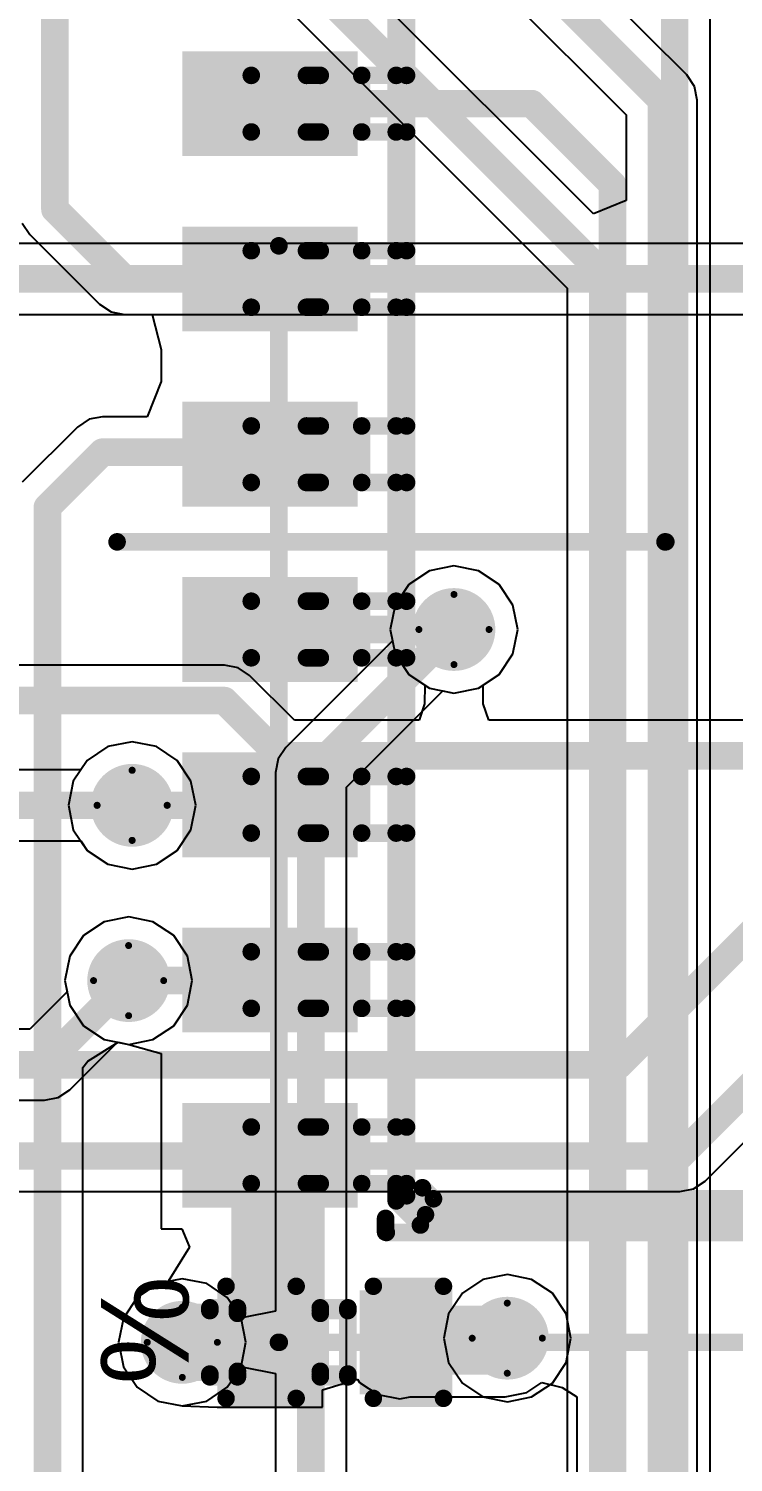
# Model space of a CAD drawing. Header units: millimetres. Extents: x -16 to 330, y -45 to 150.
# Drawn here: x 86.12 to 91.22, y 42.84 to 53.23 of the extents above; entities that cross this region are included whole.
import ezdxf

# ---------------------------------------------------------------- set-up
doc = ezdxf.new("R2010")
doc.units = ezdxf.units.MM
for name, color, linetype in [('BottomLayer', 5, 'Continuous'), ('BottomSolder', 6, 'Continuous'), ('DrillDrawing', 1, 'Continuous'), ('Mechanical13', 56, 'Continuous'), ('MidLayer1', 16, 'Continuous'), ('MidLayer2', 76, 'Continuous'), ('TopLayer', 1, 'Continuous'), ('TopOverlay', 2, 'Continuous'), ('TopPaste', 8, 'Continuous'), ('TopSolder', 216, 'Continuous'), ('ViaHoleLayer', 16, 'Continuous')]:
    doc.layers.add(name, color=color, linetype=linetype)
doc.styles.add('Arial', font='arial.ttf', dxfattribs={"height": 0.2})

# ---------------------------------------------------------------- blocks, each defined once
blk = doc.blocks.new('16_SOIC_74')
at = {"layer": 'TopLayer'}
for points in [[(5.085, 0.38), (6.355, 0.38), (6.355, -0.38), (5.085, -0.38)], [(5.085, -0.89), (6.355, -0.89), (6.355, -1.65), (5.085, -1.65)], [(5.085, -2.16), (6.355, -2.16), (6.355, -2.92), (5.085, -2.92)], [(5.085, -3.43), (6.355, -3.43), (6.355, -4.19), (5.085, -4.19)], [(5.085, -4.7), (6.355, -4.7), (6.355, -5.46), (5.085, -5.46)], [(5.085, -5.97), (6.355, -5.97), (6.355, -6.73), (5.085, -6.73)], [(5.085, -7.24), (6.355, -7.24), (6.355, -8), (5.085, -8)]]:
    blk.add_hatch(color=1, dxfattribs=at).paths.add_polyline_path(points)
at = {"layer": 'TopPaste'}
for points in [[(5.085, 0.38), (6.355, 0.38), (6.355, -0.38), (5.085, -0.38)], [(5.085, -0.89), (6.355, -0.89), (6.355, -1.65), (5.085, -1.65)], [(5.085, -2.16), (6.355, -2.16), (6.355, -2.92), (5.085, -2.92)], [(5.085, -3.43), (6.355, -3.43), (6.355, -4.19), (5.085, -4.19)], [(5.085, -4.7), (6.355, -4.7), (6.355, -5.46), (5.085, -5.46)], [(5.085, -5.97), (6.355, -5.97), (6.355, -6.73), (5.085, -6.73)], [(5.085, -7.24), (6.355, -7.24), (6.355, -8), (5.085, -8)]]:
    blk.add_hatch(color=8, dxfattribs=at).paths.add_polyline_path(points)
at = {"layer": 'TopSolder'}
for points in [[(5.085, 0.38), (6.355, 0.38), (6.355, -0.38), (5.085, -0.38)], [(5.085, -0.89), (6.355, -0.89), (6.355, -1.65), (5.085, -1.65)], [(5.085, -2.16), (6.355, -2.16), (6.355, -2.92), (5.085, -2.92)], [(5.085, -3.43), (6.355, -3.43), (6.355, -4.19), (5.085, -4.19)], [(5.085, -4.7), (6.355, -4.7), (6.355, -5.46), (5.085, -5.46)], [(5.085, -5.97), (6.355, -5.97), (6.355, -6.73), (5.085, -6.73)], [(5.085, -7.24), (6.355, -7.24), (6.355, -8), (5.085, -8)]]:
    blk.add_hatch(color=216, dxfattribs=at).paths.add_polyline_path(points)
at = {"layer": 'TopOverlay', "const_width": 0.127}
for points in [[(4.877, 0.559), (0.838, 0.559)], [(4.882, 0.557), (4.882, 0.457)]]:
    blk.add_lwpolyline(points, dxfattribs=at)
at = {"layer": 'TopOverlay', "const_width": 0.0635}
for points in [[(4.845, 0.559, 1), (4.909, 0.559, 1)], [(4.85, 0.557, 1), (4.914, 0.557, 1)], [(4.85, 0.457, 1), (4.914, 0.457, 1)]]:
    blk.add_lwpolyline(points, format="xyb", close=True, dxfattribs=at)
blk = doc.blocks.new('C___0402_170')
at = {"layer": 'TopLayer'}
for points in [[(-0.699, -0.318), (-0.699, 0.318), (-0.241, 0.318), (-0.241, -0.318)], [(0.241, -0.318), (0.241, 0.318), (0.699, 0.318), (0.699, -0.318)]]:
    blk.add_hatch(color=1, dxfattribs=at).paths.add_polyline_path(points)
at = {"layer": 'TopPaste'}
for points in [[(-0.699, -0.318), (-0.699, 0.318), (-0.241, 0.318), (-0.241, -0.318)], [(0.241, -0.318), (0.241, 0.318), (0.699, 0.318), (0.699, -0.318)]]:
    blk.add_hatch(color=8, dxfattribs=at).paths.add_polyline_path(points)
at = {"layer": 'TopSolder'}
for points in [[(-0.758, -0.377), (-0.758, 0.377), (-0.181, 0.377), (-0.181, -0.377)], [(0.181, -0.377), (0.181, 0.377), (0.758, 0.377), (0.758, -0.377)]]:
    blk.add_hatch(color=216, dxfattribs=at).paths.add_polyline_path(points)
at = {"layer": 'TopOverlay', "const_width": 0.127}
for points in [[(-0.787, -0.406), (-0.787, 0.406)], [(-0.787, 0.406), (-0.279, 0.406)], [(0.279, 0.406), (0.787, 0.406)], [(0.787, -0.406), (0.787, 0.406)], [(-0.787, -0.406), (-0.279, -0.406)], [(0.279, -0.406), (0.787, -0.406)]]:
    blk.add_lwpolyline(points, dxfattribs=at)
at = {"layer": 'TopOverlay', "const_width": 0.0635}
for points in [[(-0.819, 0.406, 1), (-0.756, 0.406, 1)], [(-0.819, 0.406, 1), (-0.756, 0.406, 1)], [(-0.311, 0.406, 1), (-0.248, 0.406, 1)], [(0.248, 0.406, 1), (0.311, 0.406, 1)], [(0.756, 0.406, 1), (0.819, 0.406, 1)], [(0.756, 0.406, 1), (0.819, 0.406, 1)], [(-0.819, -0.406, 1), (-0.756, -0.406, 1)], [(-0.819, -0.406, 1), (-0.756, -0.406, 1)], [(-0.311, -0.406, 1), (-0.248, -0.406, 1)], [(0.248, -0.406, 1), (0.311, -0.406, 1)], [(0.756, -0.406, 1), (0.819, -0.406, 1)], [(0.756, -0.406, 1), (0.819, -0.406, 1)]]:
    blk.add_lwpolyline(points, format="xyb", close=True, dxfattribs=at)

msp = doc.modelspace()

# ---------------------------------------------------------------- hatches: boundary and pattern name
at = {"layer": 'BottomLayer'}
h = msp.add_hatch(color=5, dxfattribs=at)
edge = h.paths.add_edge_path()
edge.add_arc((89.199, 48.874), 0.3, 0, 360)
h = msp.add_hatch(color=5, dxfattribs=at)
edge = h.paths.add_edge_path()
edge.add_arc((86.868, 47.6), 0.3, 0, 360)
h = msp.add_hatch(color=5, dxfattribs=at)
edge = h.paths.add_edge_path()
edge.add_arc((86.843, 46.33), 0.3, 0, 360)
h = msp.add_hatch(color=5, dxfattribs=at)
edge = h.paths.add_edge_path()
edge.add_arc((87.231, 43.709), 0.3, 0, 360)
h = msp.add_hatch(color=5, dxfattribs=at)
edge = h.paths.add_edge_path()
edge.add_arc((89.586, 43.739), 0.3, 0, 360)
at = {"layer": 'BottomSolder'}
h = msp.add_hatch(color=6, dxfattribs=at)
edge = h.paths.add_edge_path()
edge.add_arc((89.199, 48.874), 0.15, 0, 360)
h = msp.add_hatch(color=6, dxfattribs=at)
edge = h.paths.add_edge_path()
edge.add_arc((86.868, 47.6), 0.15, 0, 360)
h = msp.add_hatch(color=6, dxfattribs=at)
edge = h.paths.add_edge_path()
edge.add_arc((86.843, 46.33), 0.15, 0, 360)
h = msp.add_hatch(color=6, dxfattribs=at)
edge = h.paths.add_edge_path()
edge.add_arc((87.231, 43.709), 0.15, 0, 360)
h = msp.add_hatch(color=6, dxfattribs=at)
edge = h.paths.add_edge_path()
edge.add_arc((89.586, 43.739), 0.15, 0, 360)
at = {"layer": 'MidLayer1'}
h = msp.add_hatch(color=16, dxfattribs=at)
edge = h.paths.add_edge_path()
edge.add_arc((89.199, 48.874), 0.3, 0, 360)
h = msp.add_hatch(color=16, dxfattribs=at)
edge = h.paths.add_edge_path()
edge.add_arc((86.868, 47.6), 0.3, 0, 360)
h = msp.add_hatch(color=16, dxfattribs=at)
edge = h.paths.add_edge_path()
edge.add_arc((86.843, 46.33), 0.3, 0, 360)
h = msp.add_hatch(color=16, dxfattribs=at)
edge = h.paths.add_edge_path()
edge.add_arc((87.231, 43.709), 0.3, 0, 360)
h = msp.add_hatch(color=16, dxfattribs=at)
edge = h.paths.add_edge_path()
edge.add_arc((89.586, 43.739), 0.3, 0, 360)
at = {"layer": 'MidLayer2'}
h = msp.add_hatch(color=76, dxfattribs=at)
edge = h.paths.add_edge_path()
edge.add_arc((89.199, 48.874), 0.3, 0, 360)
h = msp.add_hatch(color=76, dxfattribs=at)
edge = h.paths.add_edge_path()
edge.add_arc((86.868, 47.6), 0.3, 0, 360)
h = msp.add_hatch(color=76, dxfattribs=at)
edge = h.paths.add_edge_path()
edge.add_arc((86.843, 46.33), 0.3, 0, 360)
h = msp.add_hatch(color=76, dxfattribs=at)
edge = h.paths.add_edge_path()
edge.add_arc((87.231, 43.709), 0.3, 0, 360)
h = msp.add_hatch(color=76, dxfattribs=at)
edge = h.paths.add_edge_path()
edge.add_arc((89.586, 43.739), 0.3, 0, 360)
at = {"layer": 'TopLayer'}
h = msp.add_hatch(color=1, dxfattribs=at)
edge = h.paths.add_edge_path()
edge.add_arc((89.199, 48.874), 0.3, 0, 360)
h = msp.add_hatch(color=1, dxfattribs=at)
edge = h.paths.add_edge_path()
edge.add_arc((86.868, 47.6), 0.3, 0, 360)
h = msp.add_hatch(color=1, dxfattribs=at)
edge = h.paths.add_edge_path()
edge.add_arc((86.843, 46.33), 0.3, 0, 360)
h = msp.add_hatch(color=1, dxfattribs=at)
edge = h.paths.add_edge_path()
edge.add_arc((87.231, 43.709), 0.3, 0, 360)
h = msp.add_hatch(color=1, dxfattribs=at)
edge = h.paths.add_edge_path()
edge.add_arc((89.586, 43.739), 0.3, 0, 360)
at = {"layer": 'TopSolder'}
h = msp.add_hatch(color=216, dxfattribs=at)
edge = h.paths.add_edge_path()
edge.add_arc((89.199, 48.874), 0.15, 0, 360)
h = msp.add_hatch(color=216, dxfattribs=at)
edge = h.paths.add_edge_path()
edge.add_arc((86.868, 47.6), 0.15, 0, 360)
h = msp.add_hatch(color=216, dxfattribs=at)
edge = h.paths.add_edge_path()
edge.add_arc((86.843, 46.33), 0.15, 0, 360)
h = msp.add_hatch(color=216, dxfattribs=at)
edge = h.paths.add_edge_path()
edge.add_arc((87.231, 43.709), 0.15, 0, 360)
h = msp.add_hatch(color=216, dxfattribs=at)
edge = h.paths.add_edge_path()
edge.add_arc((89.586, 43.739), 0.15, 0, 360)
at = {"layer": 'ViaHoleLayer'}
h = msp.add_hatch(color=16, dxfattribs=at)
edge = h.paths.add_edge_path()
edge.add_arc((89.199, 48.874), 0.15, 0, 360)
h = msp.add_hatch(color=16, dxfattribs=at)
edge = h.paths.add_edge_path()
edge.add_arc((86.868, 47.6), 0.15, 0, 360)
h = msp.add_hatch(color=16, dxfattribs=at)
edge = h.paths.add_edge_path()
edge.add_arc((86.843, 46.33), 0.15, 0, 360)
h = msp.add_hatch(color=16, dxfattribs=at)
edge = h.paths.add_edge_path()
edge.add_arc((87.231, 43.709), 0.15, 0, 360)
h = msp.add_hatch(color=16, dxfattribs=at)
edge = h.paths.add_edge_path()
edge.add_arc((89.586, 43.739), 0.15, 0, 360)

# ---------------------------------------------------------------- linework, layer by layer
at = {"layer": 'BottomLayer'}
for p, q in [((90.211, 51.885), (88.055, 54.041)), ((90.885, 52.892), (89.9, 53.878)), ((87.767, 53.601), (90.02, 51.348)), ((89.536, 53.514), (90.446, 52.603)), ((90.941, 52.808), (90.885, 52.892)), ((90.961, 52.71), (90.941, 52.808)), ((90.961, 39.359), (90.961, 52.71)), ((90.446, 52.603), (90.446, 51.982)), ((90.446, 51.982), (90.211, 51.885)), ((90.02, 51.348), (90.02, 40.05)), ((89.023, 49.3), (88.873, 49.2)), ((89.199, 49.335), (89.023, 49.3)), ((89.376, 49.3), (89.199, 49.335)), ((89.526, 49.2), (89.376, 49.3)), ((88.873, 49.2), (88.773, 49.05)), ((89.626, 49.05), (89.526, 49.2)), ((88.773, 49.05), (88.738, 48.874)), ((89.661, 48.874), (89.626, 49.05)), ((88.738, 48.874), (88.754, 48.793)), ((89.626, 48.697), (89.661, 48.874)), ((88.754, 48.793), (87.981, 48.02)), ((89.526, 48.548), (89.626, 48.697)), ((89.376, 48.448), (89.526, 48.548)), ((88.421, 47.731), (89.118, 48.429)), ((89.118, 48.429), (89.199, 48.413)), ((89.199, 48.413), (89.376, 48.448)), ((86.691, 48.026), (86.542, 47.926)), ((86.868, 48.061), (86.691, 48.026)), ((87.045, 48.026), (86.868, 48.061)), ((87.194, 47.926), (87.045, 48.026)), ((87.981, 48.02), (87.926, 47.936)), ((86.542, 47.926), (86.496, 47.857)), ((87.294, 47.776), (87.194, 47.926)), ((87.926, 47.936), (87.906, 47.838)), ((86.496, 47.857), (86.021, 47.857)), ((87.906, 47.838), (87.906, 43.936)), ((87.329, 47.6), (87.294, 47.776)), ((88.421, 35.065), (88.421, 47.731)), ((87.294, 47.423), (87.329, 47.6)), ((87.194, 47.273), (87.294, 47.423)), ((86.021, 47.342), (86.496, 47.342)), ((86.496, 47.342), (86.542, 47.273)), ((86.542, 47.273), (86.691, 47.173)), ((87.045, 47.173), (87.194, 47.273)), ((86.691, 47.173), (86.868, 47.138)), ((86.868, 47.138), (87.045, 47.173)), ((86.666, 46.756), (86.516, 46.656)), ((86.843, 46.791), (86.666, 46.756)), ((87.019, 46.756), (86.843, 46.791)), ((87.169, 46.656), (87.019, 46.756)), ((86.516, 46.656), (86.416, 46.506)), ((87.269, 46.506), (87.169, 46.656)), ((86.416, 46.506), (86.381, 46.33)), ((87.304, 46.33), (87.269, 46.506)), ((86.397, 46.248), (86.127, 45.978)), ((86.381, 46.33), (86.397, 46.248)), ((87.269, 46.153), (87.304, 46.33)), ((87.169, 46.003), (87.269, 46.153)), ((86.127, 45.978), (83.551, 45.978)), ((87.019, 45.903), (87.169, 46.003)), ((86.416, 45.539), (86.761, 45.884)), ((86.761, 45.884), (86.843, 45.868)), ((86.843, 45.868), (87.019, 45.903)), ((86.333, 45.483), (86.416, 45.539)), ((83.515, 45.464), (86.234, 45.464)), ((86.234, 45.464), (86.333, 45.483)), ((87.231, 44.17), (87.055, 44.135)), ((87.408, 44.135), (87.231, 44.17)), ((87.055, 44.135), (86.905, 44.035)), ((87.557, 44.035), (87.408, 44.135)), ((86.905, 44.035), (86.805, 43.885)), ((87.652, 43.893), (87.557, 44.035)), ((86.805, 43.885), (86.77, 43.709)), ((87.674, 43.889), (87.652, 43.893)), ((87.906, 43.936), (87.674, 43.889)), ((86.77, 43.709), (86.805, 43.532)), ((86.805, 43.532), (86.905, 43.383)), ((87.652, 43.524), (87.674, 43.529)), ((87.674, 43.529), (87.906, 43.482)), ((87.557, 43.383), (87.652, 43.524)), ((87.906, 43.482), (87.906, 35.108)), ((86.905, 43.383), (87.055, 43.283)), ((87.408, 43.283), (87.557, 43.383)), ((87.055, 43.283), (87.231, 43.248)), ((87.231, 43.248), (87.408, 43.283))]:
    msp.add_line(p, q, dxfattribs=at)
at = {"layer": 'BottomLayer', "const_width": 0.2}
for points in [[(89.454, 53.959), (90.703, 52.71)], [(87.873, 53.859), (90.277, 51.455)], [(90.703, 39.252), (90.703, 52.71)], [(90.277, 38.583), (90.277, 51.455)], [(88.163, 47.838), (89.199, 48.874)], [(88.163, 35.001), (88.163, 47.838)], [(85.649, 47.6), (86.868, 47.6)], [(86.234, 45.721), (86.843, 46.33)], [(80.487, 45.721), (86.234, 45.721)]]:
    msp.add_lwpolyline(points, dxfattribs=at)
at = {"layer": 'BottomLayer', "const_width": 0.1}
for points in [[(90.653, 52.71, 1), (90.753, 52.71, 1)], [(90.653, 52.71, 1), (90.753, 52.71, 1)], [(90.227, 51.455, 1), (90.327, 51.455, 1)], [(90.227, 51.455, 1), (90.327, 51.455, 1)], [(89.149, 48.874, 1), (89.249, 48.874, 1)], [(88.113, 47.838, 1), (88.213, 47.838, 1)], [(88.113, 47.838, 1), (88.213, 47.838, 1)], [(86.818, 47.6, 1), (86.918, 47.6, 1)], [(86.793, 46.33, 1), (86.893, 46.33, 1)], [(86.184, 45.721, 1), (86.284, 45.721, 1)], [(86.184, 45.721, 1), (86.284, 45.721, 1)]]:
    msp.add_lwpolyline(points, format="xyb", close=True, dxfattribs=at)
at = {"layer": 'DrillDrawing', "const_width": 0.0508}
for points in [[(88.945, 48.874), (89.199, 49.128)], [(89.199, 49.128), (89.453, 48.874)], [(88.945, 48.874), (89.199, 48.62)], [(89.199, 48.62), (89.453, 48.874)], [(86.614, 47.6), (86.868, 47.854)], [(86.868, 47.854), (87.122, 47.6)], [(86.614, 47.6), (86.868, 47.346)], [(86.868, 47.346), (87.122, 47.6)], [(86.589, 46.33), (86.843, 46.584)], [(86.843, 46.584), (87.097, 46.33)], [(86.589, 46.33), (86.843, 46.076)], [(86.843, 46.076), (87.097, 46.33)], [(86.977, 43.709), (87.231, 43.963)], [(87.231, 43.963), (87.485, 43.709)], [(89.332, 43.739), (89.586, 43.993)], [(89.586, 43.993), (89.84, 43.739)], [(86.977, 43.709), (87.231, 43.455)], [(87.231, 43.455), (87.485, 43.709)], [(89.332, 43.739), (89.586, 43.485)], [(89.586, 43.485), (89.84, 43.739)]]:
    msp.add_lwpolyline(points, dxfattribs=at)
at = {"layer": 'DrillDrawing', "const_width": 0.0254}
for points in [[(89.187, 49.128, 1), (89.212, 49.128, 1)], [(89.187, 49.128, 1), (89.212, 49.128, 1)], [(88.933, 48.874, 1), (88.958, 48.874, 1)], [(88.933, 48.874, 1), (88.958, 48.874, 1)], [(89.441, 48.874, 1), (89.466, 48.874, 1)], [(89.441, 48.874, 1), (89.466, 48.874, 1)], [(89.187, 48.62, 1), (89.212, 48.62, 1)], [(89.187, 48.62, 1), (89.212, 48.62, 1)], [(86.855, 47.854, 1), (86.881, 47.854, 1)], [(86.855, 47.854, 1), (86.881, 47.854, 1)], [(86.601, 47.6, 1), (86.627, 47.6, 1)], [(86.601, 47.6, 1), (86.627, 47.6, 1)], [(87.109, 47.6, 1), (87.135, 47.6, 1)], [(87.109, 47.6, 1), (87.135, 47.6, 1)], [(86.855, 47.346, 1), (86.881, 47.346, 1)], [(86.855, 47.346, 1), (86.881, 47.346, 1)], [(86.83, 46.584, 1), (86.855, 46.584, 1)], [(86.83, 46.584, 1), (86.855, 46.584, 1)], [(86.576, 46.33, 1), (86.601, 46.33, 1)], [(86.576, 46.33, 1), (86.601, 46.33, 1)], [(87.084, 46.33, 1), (87.109, 46.33, 1)], [(87.084, 46.33, 1), (87.109, 46.33, 1)], [(86.83, 46.076, 1), (86.855, 46.076, 1)], [(86.83, 46.076, 1), (86.855, 46.076, 1)], [(87.219, 43.963, 1), (87.244, 43.963, 1)], [(87.219, 43.963, 1), (87.244, 43.963, 1)], [(89.573, 43.993, 1), (89.598, 43.993, 1)], [(89.573, 43.993, 1), (89.598, 43.993, 1)], [(86.965, 43.709, 1), (86.99, 43.709, 1)], [(86.965, 43.709, 1), (86.99, 43.709, 1)], [(87.473, 43.709, 1), (87.498, 43.709, 1)], [(87.473, 43.709, 1), (87.498, 43.709, 1)], [(89.319, 43.739, 1), (89.344, 43.739, 1)], [(89.319, 43.739, 1), (89.344, 43.739, 1)], [(89.827, 43.739, 1), (89.852, 43.739, 1)], [(89.827, 43.739, 1), (89.852, 43.739, 1)], [(87.219, 43.455, 1), (87.244, 43.455, 1)], [(87.219, 43.455, 1), (87.244, 43.455, 1)], [(89.573, 43.485, 1), (89.598, 43.485, 1)], [(89.573, 43.485, 1), (89.598, 43.485, 1)]]:
    msp.add_lwpolyline(points, format="xyb", close=True, dxfattribs=at)
at = {"layer": 'Mechanical13', "const_width": 0.127}
for points in [[(88.856, 44.771), (88.856, 54.246)], [(88.781, 44.734), (88.781, 53.999)], [(88.781, 52.889), (88.781, 53.749)], [(87.731, 52.889), (88.131, 52.889)], [(87.731, 52.479), (87.731, 52.889)], [(88.131, 52.889), (88.231, 52.889)], [(88.131, 52.479), (88.131, 52.889)], [(88.231, 52.889), (88.531, 52.889)], [(88.231, 52.479), (88.231, 52.889)], [(88.531, 52.889), (88.856, 52.889)], [(88.531, 52.479), (88.531, 52.889)], [(87.731, 52.479), (88.131, 52.479)], [(88.131, 52.479), (88.231, 52.479)], [(88.231, 52.479), (88.531, 52.479)], [(88.531, 52.479), (88.856, 52.479)], [(88.781, 51.619), (88.781, 52.479)], [(87.731, 51.619), (88.131, 51.619)], [(87.731, 51.209), (87.731, 51.619)], [(87.931, 43.709), (87.931, 51.654)], [(87.931, 43.709), (87.931, 51.654)], [(88.131, 51.619), (88.231, 51.619)], [(88.131, 51.209), (88.131, 51.619)], [(88.231, 51.619), (88.531, 51.619)], [(88.231, 51.209), (88.231, 51.619)], [(88.531, 51.619), (88.856, 51.619)], [(88.531, 51.209), (88.531, 51.619)], [(87.731, 51.209), (88.131, 51.209)], [(88.131, 51.209), (88.231, 51.209)], [(88.231, 51.209), (88.531, 51.209)], [(88.531, 51.209), (88.856, 51.209)], [(88.781, 50.349), (88.781, 51.209)], [(87.731, 50.349), (88.131, 50.349)], [(87.731, 49.939), (87.731, 50.349)], [(88.131, 50.349), (88.231, 50.349)], [(88.131, 49.939), (88.131, 50.349)], [(88.231, 50.349), (88.531, 50.349)], [(88.231, 49.939), (88.231, 50.349)], [(88.531, 50.349), (88.856, 50.349)], [(88.531, 49.939), (88.531, 50.349)], [(87.731, 49.939), (88.131, 49.939)], [(88.131, 49.939), (88.231, 49.939)], [(88.231, 49.939), (88.531, 49.939)], [(88.531, 49.939), (88.856, 49.939)], [(88.781, 49.079), (88.781, 49.939)], [(86.759, 49.509), (90.731, 49.509)], [(86.759, 49.509), (90.731, 49.509)], [(90.731, 41.564), (90.731, 49.509)], [(90.731, 41.564), (90.731, 49.509)], [(87.731, 49.079), (88.131, 49.079)], [(87.731, 48.669), (87.731, 49.079)], [(88.131, 49.079), (88.231, 49.079)], [(88.131, 48.669), (88.131, 49.079)], [(88.231, 49.079), (88.531, 49.079)], [(88.231, 48.669), (88.231, 49.079)], [(88.531, 49.079), (88.856, 49.079)], [(88.531, 48.669), (88.531, 49.079)], [(87.731, 48.669), (88.131, 48.669)], [(88.131, 48.669), (88.231, 48.669)], [(88.231, 48.669), (88.531, 48.669)], [(88.531, 48.669), (88.856, 48.669)], [(88.781, 47.809), (88.781, 48.669)], [(87.731, 47.809), (88.131, 47.809)], [(87.731, 47.399), (87.731, 47.809)], [(88.131, 47.809), (88.231, 47.809)], [(88.131, 47.399), (88.131, 47.809)], [(88.231, 47.809), (88.531, 47.809)], [(88.231, 47.399), (88.231, 47.809)], [(88.531, 47.809), (88.856, 47.809)], [(88.531, 47.399), (88.531, 47.809)], [(87.731, 47.399), (88.131, 47.399)], [(88.131, 47.399), (88.231, 47.399)], [(88.231, 47.399), (88.531, 47.399)], [(88.531, 47.399), (88.856, 47.399)], [(88.781, 46.539), (88.781, 47.399)], [(87.731, 46.539), (88.131, 46.539)], [(87.731, 46.129), (87.731, 46.539)], [(88.131, 46.539), (88.231, 46.539)], [(88.131, 46.129), (88.131, 46.539)], [(88.231, 46.539), (88.531, 46.539)], [(88.231, 46.129), (88.231, 46.539)], [(88.531, 46.539), (88.856, 46.539)], [(88.531, 46.129), (88.531, 46.539)], [(87.731, 46.129), (88.131, 46.129)], [(88.131, 46.129), (88.231, 46.129)], [(88.231, 46.129), (88.531, 46.129)], [(88.531, 46.129), (88.856, 46.129)], [(88.781, 45.269), (88.781, 46.129)], [(87.731, 45.269), (88.131, 45.269)], [(87.731, 44.859), (87.731, 45.269)], [(88.131, 45.269), (88.231, 45.269)], [(88.131, 44.859), (88.131, 45.269)], [(88.231, 45.269), (88.531, 45.269)], [(88.231, 44.859), (88.231, 45.269)], [(88.531, 45.269), (88.856, 45.269)], [(88.531, 44.859), (88.531, 45.269)], [(87.731, 44.859), (88.131, 44.859)], [(88.131, 44.859), (88.231, 44.859)], [(88.231, 44.859), (88.531, 44.859)], [(88.531, 44.859), (88.856, 44.859)], [(88.781, 44.734), (88.781, 44.859)], [(88.971, 44.829), (89.051, 44.749)], [(88.781, 44.734), (88.956, 44.559)], [(88.856, 44.771), (88.994, 44.634)], [(88.956, 44.559), (89.051, 44.749)], [(89.051, 44.749), (92.411, 44.749)], [(88.994, 44.634), (92.469, 44.634)], [(88.956, 44.559), (92.506, 44.559)], [(87.431, 43.959), (87.631, 43.959)], [(87.431, 43.939), (87.431, 43.959)], [(87.431, 43.939), (88.431, 43.939)], [(87.431, 43.479), (87.431, 43.939)], [(87.631, 43.939), (87.631, 43.959)], [(87.631, 43.479), (87.631, 43.939)], [(87.631, 43.919), (88.231, 43.919)], [(88.231, 43.959), (88.431, 43.959)], [(88.231, 43.939), (88.231, 43.959)], [(88.231, 43.479), (88.231, 43.939)], [(88.431, 43.939), (88.431, 43.959)], [(88.431, 43.479), (88.431, 43.939)], [(87.931, 43.709), (91.904, 43.709)], [(87.931, 43.709), (91.904, 43.709)], [(87.431, 43.479), (88.431, 43.479)], [(87.431, 43.459), (87.431, 43.479)], [(87.631, 43.499), (88.231, 43.499)], [(87.631, 43.459), (87.631, 43.479)], [(88.231, 43.459), (88.231, 43.479)], [(88.431, 43.459), (88.431, 43.479)], [(87.431, 43.459), (87.631, 43.459)], [(88.231, 43.459), (88.431, 43.459)]]:
    msp.add_lwpolyline(points, dxfattribs=at)
at = {"layer": 'Mechanical13'}
for points, const_width in [([(87.699, 52.889, 1), (87.763, 52.889, 1)], 0.0635), ([(87.699, 52.889, 1), (87.763, 52.889, 1)], 0.0635), ([(88.099, 52.889, 1), (88.163, 52.889, 1)], 0.0635), ([(88.099, 52.889, 1), (88.163, 52.889, 1)], 0.0635), ([(88.099, 52.889, 1), (88.163, 52.889, 1)], 0.0635), ([(88.199, 52.889, 1), (88.263, 52.889, 1)], 0.0635), ([(88.199, 52.889, 1), (88.263, 52.889, 1)], 0.0635), ([(88.199, 52.889, 1), (88.263, 52.889, 1)], 0.0635), ([(88.499, 52.889, 1), (88.563, 52.889, 1)], 0.0635), ([(88.499, 52.889, 1), (88.563, 52.889, 1)], 0.0635), ([(88.499, 52.889, 1), (88.563, 52.889, 1)], 0.0635), ([(88.749, 52.889, 1), (88.813, 52.889, 1)], 0.0635), ([(88.824, 52.889, 1), (88.888, 52.889, 1)], 0.0635), ([(87.699, 52.479, 1), (87.763, 52.479, 1)], 0.0635), ([(87.699, 52.479, 1), (87.763, 52.479, 1)], 0.0635), ([(88.099, 52.479, 1), (88.163, 52.479, 1)], 0.0635), ([(88.099, 52.479, 1), (88.163, 52.479, 1)], 0.0635), ([(88.099, 52.479, 1), (88.163, 52.479, 1)], 0.0635), ([(88.199, 52.479, 1), (88.263, 52.479, 1)], 0.0635), ([(88.199, 52.479, 1), (88.263, 52.479, 1)], 0.0635), ([(88.199, 52.479, 1), (88.263, 52.479, 1)], 0.0635), ([(88.499, 52.479, 1), (88.563, 52.479, 1)], 0.0635), ([(88.499, 52.479, 1), (88.563, 52.479, 1)], 0.0635), ([(88.499, 52.479, 1), (88.563, 52.479, 1)], 0.0635), ([(88.749, 52.479, 1), (88.813, 52.479, 1)], 0.0635), ([(88.824, 52.479, 1), (88.888, 52.479, 1)], 0.0635), ([(87.699, 51.619, 1), (87.763, 51.619, 1)], 0.0635), ([(87.699, 51.619, 1), (87.763, 51.619, 1)], 0.0635), ([(87.899, 51.654, 1), (87.963, 51.654, 1)], 0.0635), ([(87.899, 51.654, 1), (87.963, 51.654, 1)], 0.0635), ([(88.099, 51.619, 1), (88.163, 51.619, 1)], 0.0635), ([(88.099, 51.619, 1), (88.163, 51.619, 1)], 0.0635), ([(88.099, 51.619, 1), (88.163, 51.619, 1)], 0.0635), ([(88.199, 51.619, 1), (88.263, 51.619, 1)], 0.0635), ([(88.199, 51.619, 1), (88.263, 51.619, 1)], 0.0635), ([(88.199, 51.619, 1), (88.263, 51.619, 1)], 0.0635), ([(88.499, 51.619, 1), (88.563, 51.619, 1)], 0.0635), ([(88.499, 51.619, 1), (88.563, 51.619, 1)], 0.0635), ([(88.499, 51.619, 1), (88.563, 51.619, 1)], 0.0635), ([(88.749, 51.619, 1), (88.813, 51.619, 1)], 0.0635), ([(88.824, 51.619, 1), (88.888, 51.619, 1)], 0.0635), ([(87.699, 51.209, 1), (87.763, 51.209, 1)], 0.0635), ([(87.699, 51.209, 1), (87.763, 51.209, 1)], 0.0635), ([(88.099, 51.209, 1), (88.163, 51.209, 1)], 0.0635), ([(88.099, 51.209, 1), (88.163, 51.209, 1)], 0.0635), ([(88.099, 51.209, 1), (88.163, 51.209, 1)], 0.0635), ([(88.199, 51.209, 1), (88.263, 51.209, 1)], 0.0635), ([(88.199, 51.209, 1), (88.263, 51.209, 1)], 0.0635), ([(88.199, 51.209, 1), (88.263, 51.209, 1)], 0.0635), ([(88.499, 51.209, 1), (88.563, 51.209, 1)], 0.0635), ([(88.499, 51.209, 1), (88.563, 51.209, 1)], 0.0635), ([(88.499, 51.209, 1), (88.563, 51.209, 1)], 0.0635), ([(88.749, 51.209, 1), (88.813, 51.209, 1)], 0.0635), ([(88.824, 51.209, 1), (88.888, 51.209, 1)], 0.0635), ([(87.699, 50.349, 1), (87.763, 50.349, 1)], 0.0635), ([(87.699, 50.349, 1), (87.763, 50.349, 1)], 0.0635), ([(88.099, 50.349, 1), (88.163, 50.349, 1)], 0.0635), ([(88.099, 50.349, 1), (88.163, 50.349, 1)], 0.0635), ([(88.099, 50.349, 1), (88.163, 50.349, 1)], 0.0635), ([(88.199, 50.349, 1), (88.263, 50.349, 1)], 0.0635), ([(88.199, 50.349, 1), (88.263, 50.349, 1)], 0.0635), ([(88.199, 50.349, 1), (88.263, 50.349, 1)], 0.0635), ([(88.499, 50.349, 1), (88.563, 50.349, 1)], 0.0635), ([(88.499, 50.349, 1), (88.563, 50.349, 1)], 0.0635), ([(88.499, 50.349, 1), (88.563, 50.349, 1)], 0.0635), ([(88.749, 50.349, 1), (88.813, 50.349, 1)], 0.0635), ([(88.824, 50.349, 1), (88.888, 50.349, 1)], 0.0635), ([(87.699, 49.939, 1), (87.763, 49.939, 1)], 0.0635), ([(87.699, 49.939, 1), (87.763, 49.939, 1)], 0.0635), ([(88.099, 49.939, 1), (88.163, 49.939, 1)], 0.0635), ([(88.099, 49.939, 1), (88.163, 49.939, 1)], 0.0635), ([(88.099, 49.939, 1), (88.163, 49.939, 1)], 0.0635), ([(88.199, 49.939, 1), (88.263, 49.939, 1)], 0.0635), ([(88.199, 49.939, 1), (88.263, 49.939, 1)], 0.0635), ([(88.199, 49.939, 1), (88.263, 49.939, 1)], 0.0635), ([(88.499, 49.939, 1), (88.563, 49.939, 1)], 0.0635), ([(88.499, 49.939, 1), (88.563, 49.939, 1)], 0.0635), ([(88.499, 49.939, 1), (88.563, 49.939, 1)], 0.0635), ([(88.749, 49.939, 1), (88.813, 49.939, 1)], 0.0635), ([(88.824, 49.939, 1), (88.888, 49.939, 1)], 0.0635), ([(86.727, 49.509, 1), (86.791, 49.509, 1)], 0.0635), ([(86.727, 49.509, 1), (86.791, 49.509, 1)], 0.0635), ([(90.734, 49.509, 1), (90.728, 49.509, 1)], 0.127), ([(90.734, 49.509, 1), (90.728, 49.509, 1)], 0.127), ([(90.696, 49.509, 1), (90.76, 49.509, 1)], 0.0635), ([(90.696, 49.509, 1), (90.76, 49.509, 1)], 0.0635), ([(90.699, 49.509, 1), (90.763, 49.509, 1)], 0.0635), ([(90.699, 49.509, 1), (90.763, 49.509, 1)], 0.0635), ([(90.699, 49.509, 1), (90.763, 49.509, 1)], 0.0635), ([(90.699, 49.509, 1), (90.763, 49.509, 1)], 0.0635), ([(90.703, 49.509, 1), (90.766, 49.509, 1)], 0.0635), ([(90.703, 49.509, 1), (90.766, 49.509, 1)], 0.0635), ([(87.699, 49.079, 1), (87.763, 49.079, 1)], 0.0635), ([(87.699, 49.079, 1), (87.763, 49.079, 1)], 0.0635), ([(88.099, 49.079, 1), (88.163, 49.079, 1)], 0.0635), ([(88.099, 49.079, 1), (88.163, 49.079, 1)], 0.0635), ([(88.099, 49.079, 1), (88.163, 49.079, 1)], 0.0635), ([(88.199, 49.079, 1), (88.263, 49.079, 1)], 0.0635), ([(88.199, 49.079, 1), (88.263, 49.079, 1)], 0.0635), ([(88.199, 49.079, 1), (88.263, 49.079, 1)], 0.0635), ([(88.499, 49.079, 1), (88.563, 49.079, 1)], 0.0635), ([(88.499, 49.079, 1), (88.563, 49.079, 1)], 0.0635), ([(88.499, 49.079, 1), (88.563, 49.079, 1)], 0.0635), ([(88.749, 49.079, 1), (88.813, 49.079, 1)], 0.0635), ([(88.824, 49.079, 1), (88.888, 49.079, 1)], 0.0635), ([(87.699, 48.669, 1), (87.763, 48.669, 1)], 0.0635), ([(87.699, 48.669, 1), (87.763, 48.669, 1)], 0.0635), ([(88.099, 48.669, 1), (88.163, 48.669, 1)], 0.0635), ([(88.099, 48.669, 1), (88.163, 48.669, 1)], 0.0635), ([(88.099, 48.669, 1), (88.163, 48.669, 1)], 0.0635), ([(88.199, 48.669, 1), (88.263, 48.669, 1)], 0.0635), ([(88.199, 48.669, 1), (88.263, 48.669, 1)], 0.0635), ([(88.199, 48.669, 1), (88.263, 48.669, 1)], 0.0635), ([(88.499, 48.669, 1), (88.563, 48.669, 1)], 0.0635), ([(88.499, 48.669, 1), (88.563, 48.669, 1)], 0.0635), ([(88.499, 48.669, 1), (88.563, 48.669, 1)], 0.0635), ([(88.749, 48.669, 1), (88.813, 48.669, 1)], 0.0635), ([(88.824, 48.669, 1), (88.888, 48.669, 1)], 0.0635), ([(87.699, 47.809, 1), (87.763, 47.809, 1)], 0.0635), ([(87.699, 47.809, 1), (87.763, 47.809, 1)], 0.0635), ([(88.099, 47.809, 1), (88.163, 47.809, 1)], 0.0635), ([(88.099, 47.809, 1), (88.163, 47.809, 1)], 0.0635), ([(88.099, 47.809, 1), (88.163, 47.809, 1)], 0.0635), ([(88.199, 47.809, 1), (88.263, 47.809, 1)], 0.0635), ([(88.199, 47.809, 1), (88.263, 47.809, 1)], 0.0635), ([(88.199, 47.809, 1), (88.263, 47.809, 1)], 0.0635), ([(88.499, 47.809, 1), (88.563, 47.809, 1)], 0.0635), ([(88.499, 47.809, 1), (88.563, 47.809, 1)], 0.0635), ([(88.499, 47.809, 1), (88.563, 47.809, 1)], 0.0635), ([(88.749, 47.809, 1), (88.813, 47.809, 1)], 0.0635), ([(88.824, 47.809, 1), (88.888, 47.809, 1)], 0.0635), ([(87.699, 47.399, 1), (87.763, 47.399, 1)], 0.0635), ([(87.699, 47.399, 1), (87.763, 47.399, 1)], 0.0635), ([(88.099, 47.399, 1), (88.163, 47.399, 1)], 0.0635), ([(88.099, 47.399, 1), (88.163, 47.399, 1)], 0.0635), ([(88.099, 47.399, 1), (88.163, 47.399, 1)], 0.0635), ([(88.199, 47.399, 1), (88.263, 47.399, 1)], 0.0635), ([(88.199, 47.399, 1), (88.263, 47.399, 1)], 0.0635), ([(88.199, 47.399, 1), (88.263, 47.399, 1)], 0.0635), ([(88.499, 47.399, 1), (88.563, 47.399, 1)], 0.0635), ([(88.499, 47.399, 1), (88.563, 47.399, 1)], 0.0635), ([(88.499, 47.399, 1), (88.563, 47.399, 1)], 0.0635), ([(88.749, 47.399, 1), (88.813, 47.399, 1)], 0.0635), ([(88.824, 47.399, 1), (88.888, 47.399, 1)], 0.0635), ([(87.699, 46.539, 1), (87.763, 46.539, 1)], 0.0635), ([(87.699, 46.539, 1), (87.763, 46.539, 1)], 0.0635), ([(88.099, 46.539, 1), (88.163, 46.539, 1)], 0.0635), ([(88.099, 46.539, 1), (88.163, 46.539, 1)], 0.0635), ([(88.099, 46.539, 1), (88.163, 46.539, 1)], 0.0635), ([(88.199, 46.539, 1), (88.263, 46.539, 1)], 0.0635), ([(88.199, 46.539, 1), (88.263, 46.539, 1)], 0.0635), ([(88.199, 46.539, 1), (88.263, 46.539, 1)], 0.0635), ([(88.499, 46.539, 1), (88.563, 46.539, 1)], 0.0635), ([(88.499, 46.539, 1), (88.563, 46.539, 1)], 0.0635), ([(88.499, 46.539, 1), (88.563, 46.539, 1)], 0.0635), ([(88.749, 46.539, 1), (88.813, 46.539, 1)], 0.0635), ([(88.824, 46.539, 1), (88.888, 46.539, 1)], 0.0635), ([(87.699, 46.129, 1), (87.763, 46.129, 1)], 0.0635), ([(87.699, 46.129, 1), (87.763, 46.129, 1)], 0.0635), ([(88.099, 46.129, 1), (88.163, 46.129, 1)], 0.0635), ([(88.099, 46.129, 1), (88.163, 46.129, 1)], 0.0635), ([(88.099, 46.129, 1), (88.163, 46.129, 1)], 0.0635), ([(88.199, 46.129, 1), (88.263, 46.129, 1)], 0.0635), ([(88.199, 46.129, 1), (88.263, 46.129, 1)], 0.0635), ([(88.199, 46.129, 1), (88.263, 46.129, 1)], 0.0635), ([(88.499, 46.129, 1), (88.563, 46.129, 1)], 0.0635), ([(88.499, 46.129, 1), (88.563, 46.129, 1)], 0.0635), ([(88.499, 46.129, 1), (88.563, 46.129, 1)], 0.0635), ([(88.749, 46.129, 1), (88.813, 46.129, 1)], 0.0635), ([(88.824, 46.129, 1), (88.888, 46.129, 1)], 0.0635), ([(87.699, 45.269, 1), (87.763, 45.269, 1)], 0.0635), ([(87.699, 45.269, 1), (87.763, 45.269, 1)], 0.0635), ([(88.099, 45.269, 1), (88.163, 45.269, 1)], 0.0635), ([(88.099, 45.269, 1), (88.163, 45.269, 1)], 0.0635), ([(88.099, 45.269, 1), (88.163, 45.269, 1)], 0.0635), ([(88.199, 45.269, 1), (88.263, 45.269, 1)], 0.0635), ([(88.199, 45.269, 1), (88.263, 45.269, 1)], 0.0635), ([(88.199, 45.269, 1), (88.263, 45.269, 1)], 0.0635), ([(88.499, 45.269, 1), (88.563, 45.269, 1)], 0.0635), ([(88.499, 45.269, 1), (88.563, 45.269, 1)], 0.0635), ([(88.499, 45.269, 1), (88.563, 45.269, 1)], 0.0635), ([(88.749, 45.269, 1), (88.813, 45.269, 1)], 0.0635), ([(88.824, 45.269, 1), (88.888, 45.269, 1)], 0.0635), ([(87.699, 44.859, 1), (87.763, 44.859, 1)], 0.0635), ([(87.699, 44.859, 1), (87.763, 44.859, 1)], 0.0635), ([(88.099, 44.859, 1), (88.163, 44.859, 1)], 0.0635), ([(88.099, 44.859, 1), (88.163, 44.859, 1)], 0.0635), ([(88.099, 44.859, 1), (88.163, 44.859, 1)], 0.0635), ([(88.199, 44.859, 1), (88.263, 44.859, 1)], 0.0635), ([(88.199, 44.859, 1), (88.263, 44.859, 1)], 0.0635), ([(88.199, 44.859, 1), (88.263, 44.859, 1)], 0.0635), ([(88.499, 44.859, 1), (88.563, 44.859, 1)], 0.0635), ([(88.499, 44.859, 1), (88.563, 44.859, 1)], 0.0635), ([(88.499, 44.859, 1), (88.563, 44.859, 1)], 0.0635), ([(88.749, 44.859, 1), (88.813, 44.859, 1)], 0.0635), ([(88.824, 44.859, 1), (88.888, 44.859, 1)], 0.0635), ([(88.939, 44.829, 1), (89.003, 44.829, 1)], 0.0635), ([(88.749, 44.734, 1), (88.813, 44.734, 1)], 0.0635), ([(88.749, 44.734, 1), (88.813, 44.734, 1)], 0.0635), ([(88.749, 44.734, 1), (88.813, 44.734, 1)], 0.0635), ([(88.824, 44.771, 1), (88.888, 44.771, 1)], 0.0635), ([(88.824, 44.771, 1), (88.888, 44.771, 1)], 0.0635), ([(89.019, 44.749, 1), (89.083, 44.749, 1)], 0.0635), ([(89.019, 44.749, 1), (89.083, 44.749, 1)], 0.0635), ([(89.019, 44.749, 1), (89.083, 44.749, 1)], 0.0635), ([(88.962, 44.634, 1), (89.025, 44.634, 1)], 0.0635), ([(88.962, 44.634, 1), (89.025, 44.634, 1)], 0.0635), ([(88.924, 44.559, 1), (88.988, 44.559, 1)], 0.0635), ([(88.924, 44.559, 1), (88.988, 44.559, 1)], 0.0635), ([(88.924, 44.559, 1), (88.988, 44.559, 1)], 0.0635), ([(87.399, 43.959, 1), (87.463, 43.959, 1)], 0.0635), ([(87.399, 43.959, 1), (87.463, 43.959, 1)], 0.0635), ([(87.399, 43.939, 1), (87.463, 43.939, 1)], 0.0635), ([(87.399, 43.939, 1), (87.463, 43.939, 1)], 0.0635), ([(87.399, 43.939, 1), (87.463, 43.939, 1)], 0.0635), ([(87.599, 43.959, 1), (87.663, 43.959, 1)], 0.0635), ([(87.599, 43.959, 1), (87.663, 43.959, 1)], 0.0635), ([(87.599, 43.939, 1), (87.663, 43.939, 1)], 0.0635), ([(87.599, 43.939, 1), (87.663, 43.939, 1)], 0.0635), ([(87.599, 43.919, 1), (87.663, 43.919, 1)], 0.0635), ([(88.199, 43.959, 1), (88.263, 43.959, 1)], 0.0635), ([(88.199, 43.959, 1), (88.263, 43.959, 1)], 0.0635), ([(88.199, 43.939, 1), (88.263, 43.939, 1)], 0.0635), ([(88.199, 43.939, 1), (88.263, 43.939, 1)], 0.0635), ([(88.199, 43.919, 1), (88.263, 43.919, 1)], 0.0635), ([(88.399, 43.959, 1), (88.463, 43.959, 1)], 0.0635), ([(88.399, 43.959, 1), (88.463, 43.959, 1)], 0.0635), ([(88.399, 43.939, 1), (88.463, 43.939, 1)], 0.0635), ([(88.399, 43.939, 1), (88.463, 43.939, 1)], 0.0635), ([(88.399, 43.939, 1), (88.463, 43.939, 1)], 0.0635), ([(87.934, 43.709, 1), (87.928, 43.709, 1)], 0.127), ([(87.934, 43.709, 1), (87.928, 43.709, 1)], 0.127), ([(87.896, 43.709, 1), (87.96, 43.709, 1)], 0.0635), ([(87.896, 43.709, 1), (87.96, 43.709, 1)], 0.0635), ([(87.899, 43.709, 1), (87.963, 43.709, 1)], 0.0635), ([(87.899, 43.709, 1), (87.963, 43.709, 1)], 0.0635), ([(87.899, 43.709, 1), (87.963, 43.709, 1)], 0.0635), ([(87.899, 43.709, 1), (87.963, 43.709, 1)], 0.0635), ([(87.903, 43.709, 1), (87.966, 43.709, 1)], 0.0635), ([(87.903, 43.709, 1), (87.966, 43.709, 1)], 0.0635), ([(87.399, 43.479, 1), (87.463, 43.479, 1)], 0.0635), ([(87.399, 43.479, 1), (87.463, 43.479, 1)], 0.0635), ([(87.399, 43.479, 1), (87.463, 43.479, 1)], 0.0635), ([(87.599, 43.499, 1), (87.663, 43.499, 1)], 0.0635), ([(87.599, 43.479, 1), (87.663, 43.479, 1)], 0.0635), ([(87.599, 43.479, 1), (87.663, 43.479, 1)], 0.0635), ([(88.199, 43.499, 1), (88.263, 43.499, 1)], 0.0635), ([(88.199, 43.479, 1), (88.263, 43.479, 1)], 0.0635), ([(88.199, 43.479, 1), (88.263, 43.479, 1)], 0.0635), ([(88.399, 43.479, 1), (88.463, 43.479, 1)], 0.0635), ([(88.399, 43.479, 1), (88.463, 43.479, 1)], 0.0635), ([(88.399, 43.479, 1), (88.463, 43.479, 1)], 0.0635), ([(87.399, 43.459, 1), (87.463, 43.459, 1)], 0.0635), ([(87.399, 43.459, 1), (87.463, 43.459, 1)], 0.0635), ([(87.599, 43.459, 1), (87.663, 43.459, 1)], 0.0635), ([(87.599, 43.459, 1), (87.663, 43.459, 1)], 0.0635), ([(88.199, 43.459, 1), (88.263, 43.459, 1)], 0.0635), ([(88.199, 43.459, 1), (88.263, 43.459, 1)], 0.0635), ([(88.399, 43.459, 1), (88.463, 43.459, 1)], 0.0635), ([(88.399, 43.459, 1), (88.463, 43.459, 1)], 0.0635)]:
    msp.add_lwpolyline(points, format="xyb", close=True, dxfattribs=dict(at, const_width=const_width))
at = {"layer": 'MidLayer1'}
for p, q in [((91.881, 51.671), (83.49, 51.671)), ((83.49, 51.156), (91.881, 51.156)), ((89.023, 49.3), (88.873, 49.2)), ((89.199, 49.335), (89.023, 49.3)), ((89.376, 49.3), (89.199, 49.335)), ((89.526, 49.2), (89.376, 49.3)), ((88.873, 49.2), (88.773, 49.05)), ((89.626, 49.05), (89.526, 49.2)), ((88.773, 49.05), (88.738, 48.874)), ((89.661, 48.874), (89.626, 49.05)), ((88.738, 48.874), (88.773, 48.697)), ((89.626, 48.697), (89.661, 48.874)), ((88.773, 48.697), (88.873, 48.548)), ((89.526, 48.548), (89.626, 48.697)), ((88.873, 48.548), (89.023, 48.448)), ((89.376, 48.448), (89.526, 48.548)), ((89.023, 48.448), (89.199, 48.413)), ((89.199, 48.413), (89.376, 48.448)), ((86.691, 48.026), (86.542, 47.926)), ((86.868, 48.061), (86.691, 48.026)), ((87.045, 48.026), (86.868, 48.061)), ((87.194, 47.926), (87.045, 48.026)), ((86.542, 47.926), (86.442, 47.776)), ((87.294, 47.776), (87.194, 47.926)), ((86.442, 47.776), (86.407, 47.6)), ((87.329, 47.6), (87.294, 47.776)), ((86.407, 47.6), (86.442, 47.423)), ((87.294, 47.423), (87.329, 47.6)), ((86.442, 47.423), (86.542, 47.273)), ((87.194, 47.273), (87.294, 47.423)), ((86.542, 47.273), (86.691, 47.173)), ((87.045, 47.173), (87.194, 47.273)), ((86.691, 47.173), (86.868, 47.138)), ((86.868, 47.138), (87.045, 47.173)), ((86.666, 46.756), (86.516, 46.656)), ((86.843, 46.791), (86.666, 46.756)), ((87.019, 46.756), (86.843, 46.791)), ((87.169, 46.656), (87.019, 46.756)), ((86.516, 46.656), (86.416, 46.506)), ((87.269, 46.506), (87.169, 46.656)), ((86.416, 46.506), (86.381, 46.33)), ((87.304, 46.33), (87.269, 46.506)), ((86.381, 46.33), (86.416, 46.153)), ((87.269, 46.153), (87.304, 46.33)), ((86.416, 46.153), (86.516, 46.003)), ((87.169, 46.003), (87.269, 46.153)), ((86.516, 46.003), (86.666, 45.903)), ((87.019, 45.903), (87.169, 46.003)), ((86.666, 45.903), (86.843, 45.868)), ((86.843, 45.868), (87.019, 45.903)), ((89.409, 44.165), (89.26, 44.065)), ((89.586, 44.2), (89.409, 44.165)), ((89.762, 44.165), (89.586, 44.2)), ((89.912, 44.065), (89.762, 44.165)), ((89.26, 44.065), (89.16, 43.915)), ((90.012, 43.915), (89.912, 44.065)), ((89.16, 43.915), (89.125, 43.739)), ((90.047, 43.739), (90.012, 43.915)), ((89.125, 43.739), (89.16, 43.562)), ((90.012, 43.562), (90.047, 43.739)), ((89.16, 43.562), (89.26, 43.413)), ((89.912, 43.413), (90.012, 43.562)), ((89.26, 43.413), (89.409, 43.313)), ((89.762, 43.313), (89.912, 43.413)), ((89.409, 43.313), (89.586, 43.278)), ((89.586, 43.278), (89.762, 43.313))]:
    msp.add_line(p, q, dxfattribs=at)
at = {"layer": 'MidLayer1', "const_width": 0.2}
msp.add_lwpolyline([(83.118, 51.414), (92.253, 51.414)], dxfattribs=at)
at = {"layer": 'MidLayer2'}
for p, q in [((89.023, 49.3), (88.873, 49.2)), ((89.199, 49.335), (89.023, 49.3)), ((89.376, 49.3), (89.199, 49.335)), ((89.526, 49.2), (89.376, 49.3)), ((88.873, 49.2), (88.773, 49.05)), ((89.626, 49.05), (89.526, 49.2)), ((88.773, 49.05), (88.738, 48.874)), ((89.661, 48.874), (89.626, 49.05)), ((88.738, 48.874), (88.773, 48.697)), ((89.626, 48.697), (89.661, 48.874)), ((87.536, 48.616), (83.636, 48.616)), ((87.635, 48.597), (87.536, 48.616)), ((88.773, 48.697), (88.873, 48.548)), ((89.526, 48.548), (89.626, 48.697)), ((87.718, 48.541), (87.635, 48.597)), ((88.043, 48.216), (87.718, 48.541)), ((88.873, 48.548), (88.989, 48.47)), ((89.41, 48.47), (89.526, 48.548)), ((88.989, 48.47), (88.986, 48.336)), ((89.412, 48.336), (89.41, 48.47)), ((88.986, 48.336), (88.947, 48.216)), ((89.452, 48.216), (89.412, 48.336)), ((88.947, 48.216), (88.043, 48.216)), ((91.464, 48.216), (89.452, 48.216)), ((91.018, 44.877), (91.755, 45.614)), ((90.934, 44.821), (91.018, 44.877)), ((83.308, 44.801), (90.836, 44.801)), ((90.836, 44.801), (90.934, 44.821)), ((87.231, 44.17), (87.055, 44.135)), ((87.408, 44.135), (87.231, 44.17)), ((87.055, 44.135), (86.905, 44.035)), ((87.557, 44.035), (87.408, 44.135)), ((86.905, 44.035), (86.805, 43.885)), ((87.657, 43.885), (87.557, 44.035)), ((86.805, 43.885), (86.77, 43.709)), ((87.692, 43.709), (87.657, 43.885)), ((86.77, 43.709), (86.805, 43.532)), ((87.657, 43.532), (87.692, 43.709)), ((86.805, 43.532), (86.905, 43.383)), ((87.557, 43.383), (87.657, 43.532)), ((86.905, 43.383), (87.055, 43.283)), ((87.408, 43.283), (87.557, 43.383)), ((87.055, 43.283), (87.231, 43.248)), ((87.231, 43.248), (87.408, 43.283))]:
    msp.add_line(p, q, dxfattribs=at)
at = {"layer": 'MidLayer2', "const_width": 0.2}
for points in [[(83.636, 48.359), (87.536, 48.359)], [(87.536, 48.359), (87.936, 47.959)], [(87.936, 47.959), (91.836, 47.959)], [(90.397, 45.72), (91.836, 47.159)], [(90.836, 45.059), (91.836, 46.059)], [(83.546, 45.72), (90.397, 45.72)], [(82.936, 45.059), (90.836, 45.059)]]:
    msp.add_lwpolyline(points, dxfattribs=at)
at = {"layer": 'MidLayer2', "const_width": 0.1}
for points in [[(87.486, 48.359, 1), (87.586, 48.359, 1)], [(87.486, 48.359, 1), (87.586, 48.359, 1)], [(87.886, 47.959, 1), (87.986, 47.959, 1)], [(87.886, 47.959, 1), (87.986, 47.959, 1)], [(90.347, 45.72, 1), (90.447, 45.72, 1)], [(90.347, 45.72, 1), (90.447, 45.72, 1)], [(90.786, 45.059, 1), (90.886, 45.059, 1)], [(90.786, 45.059, 1), (90.886, 45.059, 1)]]:
    msp.add_lwpolyline(points, format="xyb", close=True, dxfattribs=at)
at = {"layer": 'TopLayer'}
for p, q in [((91.055, 40.415), (91.055, 54.72)), ((86.071, 51.819), (86.127, 51.736)), ((86.127, 51.736), (86.631, 51.232)), ((86.631, 51.232), (86.715, 51.176)), ((86.715, 51.176), (86.813, 51.156)), ((86.813, 51.156), (87.012, 51.156)), ((87.012, 51.156), (87.079, 50.902)), ((87.079, 50.902), (87.079, 50.67)), ((87.079, 50.67), (86.976, 50.416)), ((86.556, 50.397), (86.472, 50.341)), ((86.654, 50.416), (86.556, 50.397)), ((86.976, 50.416), (86.654, 50.416)), ((86.472, 50.341), (86.072, 49.941)), ((86.546, 45.746), (86.766, 45.884)), ((86.766, 45.884), (86.843, 45.868)), ((86.843, 45.868), (87.079, 45.801)), ((86.512, 45.701), (86.546, 45.746)), ((87.079, 45.801), (87.079, 45.596)), ((86.512, 35.559), (86.512, 45.701)), ((87.079, 45.596), (87.079, 45.547)), ((87.079, 45.547), (87.079, 44.531)), ((87.079, 44.531), (87.227, 44.531)), ((87.227, 44.531), (87.283, 44.399)), ((87.283, 44.399), (87.13, 44.15)), ((87.13, 44.15), (87.055, 44.135)), ((87.055, 44.135), (86.905, 44.035)), ((86.905, 44.035), (86.805, 43.885)), ((86.805, 43.885), (86.77, 43.709)), ((86.77, 43.709), (86.805, 43.532)), ((86.805, 43.532), (86.905, 43.383)), ((88.247, 43.364), (88.501, 43.441)), ((88.501, 43.441), (88.516, 43.419)), ((86.905, 43.383), (87.055, 43.283)), ((88.247, 43.239), (88.247, 43.364)), ((88.516, 43.419), (88.649, 43.33)), ((88.649, 43.33), (88.806, 43.299)), ((89.571, 43.314), (89.728, 43.345)), ((89.728, 43.345), (89.836, 43.417)), ((89.836, 43.417), (89.982, 43.382)), ((89.982, 43.382), (90.09, 43.313)), ((87.055, 43.283), (87.231, 43.248)), ((87.231, 43.248), (87.485, 43.239)), ((87.485, 43.239), (87.485, 43.239)), ((87.485, 43.239), (88.247, 43.239)), ((88.806, 43.299), (88.881, 43.314)), ((88.881, 43.314), (89.571, 43.314)), ((90.09, 43.313), (90.09, 39.978))]:
    msp.add_line(p, q, dxfattribs=at)
for points, const_width in [([(86.309, 51.918), (86.309, 54.814)], 0.2), ([(90.798, 40.308), (90.798, 54.72)], 0.2), ([(87.754, 52.684), (89.763, 52.684)], 0.2), ([(89.763, 52.684), (90.348, 52.099)], 0.2), ([(90.348, 38.76), (90.348, 52.099)], 0.2), ([(86.309, 51.918), (86.813, 51.414)], 0.2), ([(86.813, 51.414), (87.754, 51.414)], 0.2), ([(86.254, 49.759), (86.654, 50.159)], 0.2), ([(86.654, 50.159), (87.739, 50.159)], 0.2), ([(87.739, 50.159), (87.754, 50.144)], 0.2), ([(86.254, 35.559), (86.254, 49.759)], 0.2), ([(87.866, 48.874), (89.199, 48.874)], 0.2), ([(86.766, 47.6), (86.868, 47.6)], 0.2), ([(86.868, 47.6), (87.669, 47.6)], 0.2), ([(86.741, 46.33), (86.843, 46.33)], 0.2), ([(86.843, 46.33), (87.609, 46.33)], 0.2), ([(87.866, 43.709), (87.866, 45.064)], 0.559), ([(87.231, 43.709), (87.866, 43.709)], 0.559), ([(88.806, 43.709), (88.821, 43.724)], 0.5), ([(88.821, 43.724), (89.571, 43.724)], 0.5), ([(89.571, 43.724), (89.586, 43.739)], 0.5)]:
    msp.add_lwpolyline(points, dxfattribs=dict(at, const_width=const_width))
for points, const_width in [([(87.704, 52.684, 1), (87.804, 52.684, 1)], 0.1), ([(89.713, 52.684, 1), (89.813, 52.684, 1)], 0.1), ([(89.713, 52.684, 1), (89.813, 52.684, 1)], 0.1), ([(90.298, 52.099, 1), (90.398, 52.099, 1)], 0.1), ([(90.298, 52.099, 1), (90.398, 52.099, 1)], 0.1), ([(86.259, 51.918, 1), (86.359, 51.918, 1)], 0.1), ([(86.259, 51.918, 1), (86.359, 51.918, 1)], 0.1), ([(86.763, 51.414, 1), (86.863, 51.414, 1)], 0.1), ([(86.763, 51.414, 1), (86.863, 51.414, 1)], 0.1), ([(87.704, 51.414, 1), (87.804, 51.414, 1)], 0.1), ([(86.604, 50.159, 1), (86.704, 50.159, 1)], 0.1), ([(86.604, 50.159, 1), (86.704, 50.159, 1)], 0.1), ([(87.689, 50.159, 1), (87.789, 50.159, 1)], 0.1), ([(87.689, 50.159, 1), (87.789, 50.159, 1)], 0.1), ([(87.704, 50.144, 1), (87.804, 50.144, 1)], 0.1), ([(86.204, 49.759, 1), (86.304, 49.759, 1)], 0.1), ([(86.204, 49.759, 1), (86.304, 49.759, 1)], 0.1), ([(87.816, 48.874, 1), (87.916, 48.874, 1)], 0.1), ([(89.149, 48.874, 1), (89.249, 48.874, 1)], 0.1), ([(86.716, 47.6, 1), (86.816, 47.6, 1)], 0.1), ([(86.818, 47.6, 1), (86.918, 47.6, 1)], 0.1), ([(86.818, 47.6, 1), (86.918, 47.6, 1)], 0.1), ([(87.619, 47.6, 1), (87.719, 47.6, 1)], 0.1), ([(86.691, 46.33, 1), (86.791, 46.33, 1)], 0.1), ([(86.793, 46.33, 1), (86.893, 46.33, 1)], 0.1), ([(86.793, 46.33, 1), (86.893, 46.33, 1)], 0.1), ([(87.559, 46.33, 1), (87.659, 46.33, 1)], 0.1), ([(87.727, 45.064, 1), (88.006, 45.064, 1)], 0.279), ([(87.092, 43.709, 1), (87.371, 43.709, 1)], 0.279), ([(87.727, 43.709, 1), (88.006, 43.709, 1)], 0.279), ([(87.727, 43.709, 1), (88.006, 43.709, 1)], 0.279), ([(88.681, 43.709, 1), (88.931, 43.709, 1)], 0.25), ([(88.696, 43.724, 1), (88.946, 43.724, 1)], 0.25), ([(88.696, 43.724, 1), (88.946, 43.724, 1)], 0.25), ([(89.446, 43.724, 1), (89.696, 43.724, 1)], 0.25), ([(89.446, 43.724, 1), (89.696, 43.724, 1)], 0.25), ([(89.461, 43.739, 1), (89.711, 43.739, 1)], 0.25)]:
    msp.add_lwpolyline(points, format="xyb", close=True, dxfattribs=dict(at, const_width=const_width))

# ---------------------------------------------------------------- block references
at = {"rotation": 180}
msp.add_blockref('16_SOIC_74', (93.586, 45.064), dxfattribs=at)
msp.add_blockref('C___0402_170', (88.336, 43.709))

# ---------------------------------------------------------------- texts
at = {"layer": 'TopOverlay', "style": 'Arial'}
msp.add_text('%', height=0.635, rotation=270, dxfattribs=at).set_placement((86.643, 44.19))

doc.saveas('drawing.dxf')
